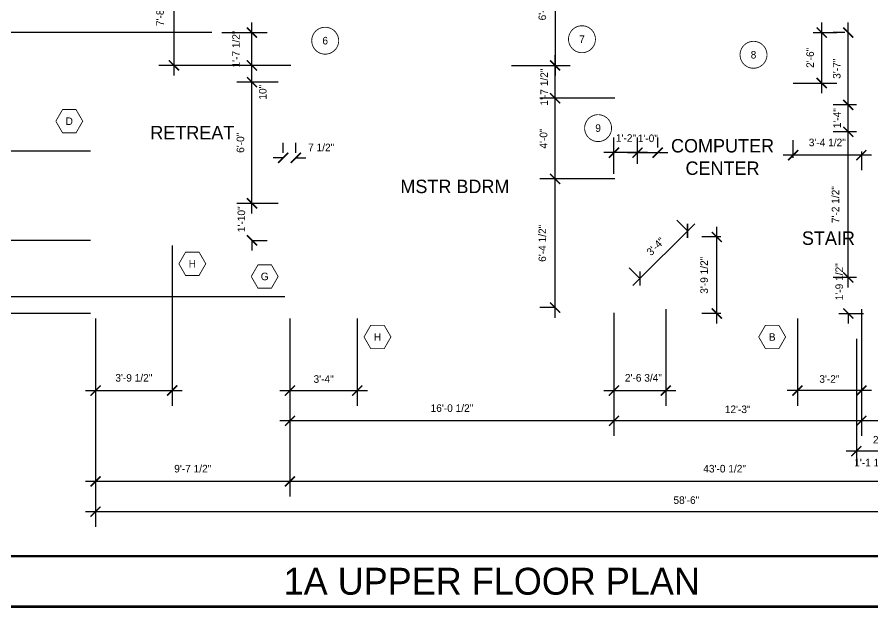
# Model space of a CAD drawing. Extents: x -2276 to 0, y -2295 to 725.
# Drawn here: x -1490 to -982, y -577 to -226 of the extents above; entities that cross this region are included whole.
import ezdxf

# ---------------------------------------------------------------- set-up
doc = ezdxf.new("R2010")
doc.units = 0
doc.header["$LTSCALE"] = 48
doc.header["$MEASUREMENT"] = 0
doc.header["$PDMODE"] = 3
doc.header["$PDSIZE"] = -2
doc.layers.get('0').update_dxf_attribs({"linetype": 'CONTINUOUS'})
doc.layers.get('DEFPOINTS').update_dxf_attribs({"linetype": 'CONTINUOUS'})
doc.layers.add('24X36TB', color=7, linetype='CONTINUOUS', lineweight=30)
for name, color, linetype in [('A-DIMS', 3, 'CONTINUOUS'), ('A-SYM', 2, 'CONTINUOUS'), ('A-SYM TEXT', 3, 'CONTINUOUS'), ('A-TEXT', 3, 'CONTINUOUS')]:
    doc.layers.add(name, color=color, linetype=linetype)
doc.styles.get("Standard").update_dxf_attribs({"font": 'ERASMD.TTF', "height": 4.5})
doc.dimstyles.new('ARCHITECTURE', dxfattribs={"dimscale": 48, "dimtxt": 0.18, "dimasz": 0.125, "dimexe": 0.1875, "dimexo": 0.0625, "dimgap": 0.09375, "dimtad": 1, "dimdec": 4, "dimzin": 3, "dimdsep": 46, "dimlunit": 4, "dimtxsty": 'Standard', "dimblk1": 'ARCHTICK', "dimblk2": 'ARCHTICK', "dimsah": 1, "dimcen": 0.09375, "dimdle": 0.125, "dimclrd": 1, "dimclre": 1, "dimclrt": 3, "dimadec": 0, "dimazin": 0, "dimtfac": 1, "dimtdec": 4, "dimtofl": 0, "dimtmove": 2, "dimatfit": 3, "dimldrblk": 'ARCHTICK', "dimfxl": 1, "dimfrac": 2, "dimtolj": 1, "dimtzin": 0, "dimarcsym": 0})

# ---------------------------------------------------------------- blocks, each defined once
blk = doc.blocks.new('_ARCHTICK')
at = {"color": 0, "linetype": 'ByBlock', "const_width": 0.15}
blk.add_lwpolyline([(-0.5, -0.5), (0.5, 0.5)], dxfattribs=at)
blk = doc.blocks.new('*D36')
at = {"layer": 'A-DIMS', "color": 1, "lineweight": -2}
for p, q in [((-1443.54, -404.75), (-1443.54, -528.54)), ((-741.54, -404.75), (-741.54, -528.54)), ((-735.54, -519.54), (-1449.54, -519.54))]:
    blk.add_line(p, q, dxfattribs=at)
at = {"layer": 'DEFPOINTS', "color": 0}
for p in [(-1443.54, -401.75), (-741.54, -401.75), (-1443.54, -519.54)]:
    blk.add_point(p, dxfattribs=at)
at = {"layer": 'A-DIMS', "color": 1, "lineweight": -2, "xscale": 6, "yscale": 6, "zscale": 6, "rotation": 180}
blk.add_blockref('_ARCHTICK', (-1443.54, -519.54), dxfattribs=at)
at = {"layer": 'A-DIMS', "color": 1, "lineweight": -2, "xscale": 6, "yscale": 6, "zscale": 6}
blk.add_blockref('_ARCHTICK', (-741.54, -519.54), dxfattribs=at)
at = {"layer": 'A-DIMS', "color": 3, "insert": (-1092.54, -512.72), "char_height": 4.5, "attachment_point": 5}
blk.add_mtext('\\A1;58\'-6"', dxfattribs=at)
blk = doc.blocks.new('*D38')
at = {"layer": 'A-DIMS', "color": 1, "lineweight": -2}
for p, q in [((-1328.04, -404.75), (-1328.04, -510.54)), ((-811.54, -416.75), (-811.54, -510.54)), ((-805.54, -501.54), (-1334.04, -501.54))]:
    blk.add_line(p, q, dxfattribs=at)
at = {"layer": 'DEFPOINTS', "color": 0}
for p in [(-1328.04, -401.75), (-811.54, -413.75), (-1328.04, -501.54)]:
    blk.add_point(p, dxfattribs=at)
at = {"layer": 'A-DIMS', "color": 1, "lineweight": -2, "xscale": 6, "yscale": 6, "zscale": 6, "rotation": 180}
blk.add_blockref('_ARCHTICK', (-1328.04, -501.54), dxfattribs=at)
at = {"layer": 'A-DIMS', "color": 1, "lineweight": -2, "xscale": 6, "yscale": 6, "zscale": 6}
blk.add_blockref('_ARCHTICK', (-811.54, -501.54), dxfattribs=at)
at = {"layer": 'A-DIMS', "color": 3, "insert": (-1069.79, -494.01), "char_height": 4.5, "attachment_point": 5}
blk.add_mtext('\\A1;43\'-0 1/2"', dxfattribs=at)
blk = doc.blocks.new('*D39')
at = {"layer": 'A-DIMS', "color": 1, "lineweight": -2}
for p, q in [((-1443.54, -404.75), (-1443.54, -510.54)), ((-1328.04, -404.75), (-1328.04, -510.54)), ((-1322.04, -501.54), (-1449.54, -501.54))]:
    blk.add_line(p, q, dxfattribs=at)
at = {"layer": 'DEFPOINTS', "color": 0}
for p in [(-1443.54, -401.75), (-1328.04, -401.75), (-1443.54, -501.54)]:
    blk.add_point(p, dxfattribs=at)
at = {"layer": 'A-DIMS', "color": 1, "lineweight": -2, "xscale": 6, "yscale": 6, "zscale": 6, "rotation": 180}
blk.add_blockref('_ARCHTICK', (-1443.54, -501.54), dxfattribs=at)
at = {"layer": 'A-DIMS', "color": 1, "lineweight": -2, "xscale": 6, "yscale": 6, "zscale": 6}
blk.add_blockref('_ARCHTICK', (-1328.04, -501.54), dxfattribs=at)
at = {"layer": 'A-DIMS', "color": 3, "insert": (-1385.79, -494.01), "char_height": 4.5, "attachment_point": 5}
blk.add_mtext('\\A1;9\'-7 1/2"', dxfattribs=at)
blk = doc.blocks.new('*D44')
at = {"layer": 'A-DIMS', "color": 1, "lineweight": -2}
for p, q in [((-991.54, -416.75), (-991.54, -492.54)), ((-956.54, -416.75), (-956.54, -492.54)), ((-950.54, -483.54), (-997.54, -483.54))]:
    blk.add_line(p, q, dxfattribs=at)
at = {"layer": 'DEFPOINTS', "color": 0}
for p in [(-991.54, -413.75), (-956.54, -413.75), (-991.54, -483.54)]:
    blk.add_point(p, dxfattribs=at)
at = {"layer": 'A-DIMS', "color": 1, "lineweight": -2, "xscale": 6, "yscale": 6, "zscale": 6, "rotation": 180}
blk.add_blockref('_ARCHTICK', (-991.54, -483.54), dxfattribs=at)
at = {"layer": 'A-DIMS', "color": 1, "lineweight": -2, "xscale": 6, "yscale": 6, "zscale": 6}
blk.add_blockref('_ARCHTICK', (-956.54, -483.54), dxfattribs=at)
at = {"layer": 'A-DIMS', "color": 3, "insert": (-974.04, -476.76), "char_height": 4.5, "attachment_point": 5}
blk.add_mtext('\\A1;2\'-11"', dxfattribs=at)
blk = doc.blocks.new('*D47')
at = {"layer": 'A-DIMS', "color": 1, "lineweight": -2}
for p, q in [((-988.54, -399.25), (-988.54, -474.54)), ((-975.04, -401.25), (-975.04, -474.54)), ((-969.04, -465.54), (-994.54, -465.54))]:
    blk.add_line(p, q, dxfattribs=at)
at = {"layer": 'DEFPOINTS', "color": 0}
for p in [(-988.54, -396.25), (-975.04, -398.25), (-988.54, -465.54)]:
    blk.add_point(p, dxfattribs=at)
at = {"layer": 'A-DIMS', "color": 1, "lineweight": -2, "xscale": 6, "yscale": 6, "zscale": 6, "rotation": 180}
blk.add_blockref('_ARCHTICK', (-988.54, -465.54), dxfattribs=at)
at = {"layer": 'A-DIMS', "color": 1, "lineweight": -2, "xscale": 6, "yscale": 6, "zscale": 6}
blk.add_blockref('_ARCHTICK', (-975.04, -465.54), dxfattribs=at)
at = {"layer": 'A-DIMS', "color": 3, "insert": (-981.79, -490.39), "char_height": 4.5, "attachment_point": 5}
blk.add_mtext('\\A1;1\'-1 1/2"', dxfattribs=at)
blk = doc.blocks.new('*D48')
at = {"layer": 'A-DIMS', "color": 1, "lineweight": -2}
for p, q in [((-988.54, -399.25), (-988.54, -474.54)), ((-1135.54, -401.25), (-1135.54, -474.54)), ((-982.54, -465.54), (-1141.54, -465.54))]:
    blk.add_line(p, q, dxfattribs=at)
at = {"layer": 'DEFPOINTS', "color": 0}
for p in [(-1135.54, -398.25), (-988.54, -396.25), (-1135.54, -465.54)]:
    blk.add_point(p, dxfattribs=at)
at = {"layer": 'A-DIMS', "color": 1, "lineweight": -2, "xscale": 6, "yscale": 6, "zscale": 6, "rotation": 180}
blk.add_blockref('_ARCHTICK', (-1135.54, -465.54), dxfattribs=at)
at = {"layer": 'A-DIMS', "color": 1, "lineweight": -2, "xscale": 6, "yscale": 6, "zscale": 6}
blk.add_blockref('_ARCHTICK', (-988.54, -465.54), dxfattribs=at)
at = {"layer": 'A-DIMS', "color": 3, "insert": (-1062.04, -458.72), "char_height": 4.5, "attachment_point": 5}
blk.add_mtext('\\A1;12\'-3"', dxfattribs=at)
blk = doc.blocks.new('*D49')
at = {"layer": 'A-DIMS', "color": 1, "lineweight": -2}
for p, q in [((-1328.04, -404.75), (-1328.04, -474.54)), ((-1135.54, -401.25), (-1135.54, -474.54)), ((-1129.54, -465.54), (-1334.04, -465.54))]:
    blk.add_line(p, q, dxfattribs=at)
at = {"layer": 'DEFPOINTS', "color": 0}
for p in [(-1135.54, -398.25), (-1328.04, -401.75), (-1328.04, -465.54)]:
    blk.add_point(p, dxfattribs=at)
at = {"layer": 'A-DIMS', "color": 1, "lineweight": -2, "xscale": 6, "yscale": 6, "zscale": 6, "rotation": 180}
blk.add_blockref('_ARCHTICK', (-1328.04, -465.54), dxfattribs=at)
at = {"layer": 'A-DIMS', "color": 1, "lineweight": -2, "xscale": 6, "yscale": 6, "zscale": 6}
blk.add_blockref('_ARCHTICK', (-1135.54, -465.54), dxfattribs=at)
at = {"layer": 'A-DIMS', "color": 3, "insert": (-1231.79, -458.01), "char_height": 4.5, "attachment_point": 5}
blk.add_mtext('\\A1;16\'-0 1/2"', dxfattribs=at)
blk = doc.blocks.new('*D50')
at = {"layer": 'A-DIMS', "color": 1, "lineweight": -2}
for p, q in [((-1398.04, -361.25), (-1398.04, -456.54)), ((-1443.54, -404.75), (-1443.54, -456.54)), ((-1449.54, -447.54), (-1392.04, -447.54))]:
    blk.add_line(p, q, dxfattribs=at)
at = {"layer": 'DEFPOINTS', "color": 0}
for p in [(-1398.04, -358.25), (-1443.54, -401.75), (-1398.04, -447.54)]:
    blk.add_point(p, dxfattribs=at)
at = {"layer": 'A-DIMS', "color": 1, "lineweight": -2, "xscale": 6, "yscale": 6, "zscale": 6, "rotation": 180}
blk.add_blockref('_ARCHTICK', (-1443.54, -447.54), dxfattribs=at)
at = {"layer": 'A-DIMS', "color": 1, "lineweight": -2, "xscale": 6, "yscale": 6, "zscale": 6}
blk.add_blockref('_ARCHTICK', (-1398.04, -447.54), dxfattribs=at)
at = {"layer": 'A-DIMS', "color": 3, "insert": (-1420.79, -440.01), "char_height": 4.5, "attachment_point": 5}
blk.add_mtext('\\A1;3\'-9 1/2"', dxfattribs=at)
blk = doc.blocks.new('*D51')
at = {"layer": 'A-DIMS', "color": 1, "lineweight": -2}
for p, q in [((-1328.04, -404.75), (-1328.04, -456.54)), ((-1288.04, -404.75), (-1288.04, -456.54)), ((-1334.04, -447.54), (-1282.04, -447.54))]:
    blk.add_line(p, q, dxfattribs=at)
at = {"layer": 'DEFPOINTS', "color": 0}
for p in [(-1328.04, -401.75), (-1288.04, -401.75), (-1288.04, -447.54)]:
    blk.add_point(p, dxfattribs=at)
at = {"layer": 'A-DIMS', "color": 1, "lineweight": -2, "xscale": 6, "yscale": 6, "zscale": 6, "rotation": 180}
blk.add_blockref('_ARCHTICK', (-1328.04, -447.54), dxfattribs=at)
at = {"layer": 'A-DIMS', "color": 1, "lineweight": -2, "xscale": 6, "yscale": 6, "zscale": 6}
blk.add_blockref('_ARCHTICK', (-1288.04, -447.54), dxfattribs=at)
at = {"layer": 'A-DIMS', "color": 3, "insert": (-1308.04, -440.72), "char_height": 4.5, "attachment_point": 5}
blk.add_mtext('\\A1;3\'-4"', dxfattribs=at)
blk = doc.blocks.new('*D52')
at = {"layer": 'A-DIMS', "color": 1, "lineweight": -2}
for p, q in [((-1104.76, -399.25), (-1104.76, -456.54)), ((-1135.54, -401.25), (-1135.54, -456.54)), ((-1141.54, -447.54), (-1098.76, -447.54))]:
    blk.add_line(p, q, dxfattribs=at)
at = {"layer": 'DEFPOINTS', "color": 0}
for p in [(-1135.54, -398.25), (-1104.76, -396.25), (-1104.76, -447.54)]:
    blk.add_point(p, dxfattribs=at)
at = {"layer": 'A-DIMS', "color": 1, "lineweight": -2, "xscale": 6, "yscale": 6, "zscale": 6, "rotation": 180}
blk.add_blockref('_ARCHTICK', (-1135.54, -447.54), dxfattribs=at)
at = {"layer": 'A-DIMS', "color": 1, "lineweight": -2, "xscale": 6, "yscale": 6, "zscale": 6}
blk.add_blockref('_ARCHTICK', (-1104.76, -447.54), dxfattribs=at)
at = {"layer": 'A-DIMS', "color": 3, "insert": (-1118.04, -440), "char_height": 4.5, "attachment_point": 5}
blk.add_mtext('\\A1;2\'-6 3/4"', dxfattribs=at)
blk = doc.blocks.new('*D53')
at = {"layer": 'A-DIMS', "color": 1, "lineweight": -2}
for p, q in [((-988.54, -399.25), (-988.54, -456.54)), ((-1026.55, -404.75), (-1026.55, -456.54)), ((-982.54, -447.54), (-1032.55, -447.54))]:
    blk.add_line(p, q, dxfattribs=at)
at = {"layer": 'DEFPOINTS', "color": 0}
for p in [(-988.54, -396.25), (-1026.55, -401.75), (-1026.55, -447.54)]:
    blk.add_point(p, dxfattribs=at)
at = {"layer": 'A-DIMS', "color": 1, "lineweight": -2, "xscale": 6, "yscale": 6, "zscale": 6, "rotation": 180}
blk.add_blockref('_ARCHTICK', (-1026.55, -447.54), dxfattribs=at)
at = {"layer": 'A-DIMS', "color": 1, "lineweight": -2, "xscale": 6, "yscale": 6, "zscale": 6}
blk.add_blockref('_ARCHTICK', (-988.54, -447.54), dxfattribs=at)
at = {"layer": 'A-DIMS', "color": 3, "insert": (-1007.55, -440.72), "char_height": 4.5, "attachment_point": 5}
blk.add_mtext('\\A1;3\'-2"', dxfattribs=at)
blk = doc.blocks.new('*D102')
at = {"layer": 'A-DIMS', "color": 1, "lineweight": -2}
for p, q in [((-996.33, -380.25), (-996.33, -374.25)), ((-991.54, -380.25), (-1005.33, -380.25)), ((-1002.03, -401.75), (-987.33, -401.75)), ((-996.33, -401.75), (-996.33, -407.75))]:
    blk.add_line(p, q, dxfattribs=at)
at = {"layer": 'DEFPOINTS', "color": 0}
for p in [(-996.33, -380.25), (-988.54, -380.25), (-1005.03, -401.75)]:
    blk.add_point(p, dxfattribs=at)
at = {"layer": 'A-DIMS', "color": 1, "lineweight": -2, "xscale": 6, "yscale": 6, "zscale": 6}
for p, rotation in [((-996.33, -380.25), 270), ((-996.33, -401.75), 90)]:
    blk.add_blockref('_ARCHTICK', p, dxfattribs=dict(at, rotation=rotation))
at = {"layer": 'A-DIMS', "color": 3, "insert": (-1001.68, -382.87), "char_height": 4.5, "attachment_point": 5, "rotation": 90}
blk.add_mtext('\\A1;1\'-9 1/2"', dxfattribs=at)
blk = doc.blocks.new('*D103')
at = {"layer": 'A-DIMS', "color": 1, "lineweight": -2}
for p, q in [((-996.33, -386.25), (-996.33, -287.75)), ((-991.54, -293.75), (-1005.33, -293.75)), ((-991.54, -380.25), (-1005.33, -380.25))]:
    blk.add_line(p, q, dxfattribs=at)
at = {"layer": 'DEFPOINTS', "color": 0}
for p in [(-996.33, -293.75), (-988.54, -293.75), (-988.54, -380.25)]:
    blk.add_point(p, dxfattribs=at)
at = {"layer": 'A-DIMS', "color": 1, "lineweight": -2, "xscale": 6, "yscale": 6, "zscale": 6}
for p, rotation in [((-996.33, -293.75), 90), ((-996.33, -380.25), 270)]:
    blk.add_blockref('_ARCHTICK', p, dxfattribs=dict(at, rotation=rotation))
at = {"layer": 'A-DIMS', "color": 3, "insert": (-1003.87, -337), "char_height": 4.5, "attachment_point": 5, "rotation": 90}
blk.add_mtext('\\A1;7\'-2 1/2"', dxfattribs=at)
blk = doc.blocks.new('*D104')
at = {"layer": 'A-DIMS', "color": 1, "lineweight": -2}
for p, q in [((-996.33, -299.75), (-996.33, -271.75)), ((-991.54, -277.75), (-1005.33, -277.75)), ((-991.54, -293.75), (-1005.33, -293.75))]:
    blk.add_line(p, q, dxfattribs=at)
at = {"layer": 'DEFPOINTS', "color": 0}
for p in [(-996.33, -277.75), (-988.54, -277.75), (-988.54, -293.75)]:
    blk.add_point(p, dxfattribs=at)
at = {"layer": 'A-DIMS', "color": 1, "lineweight": -2, "xscale": 6, "yscale": 6, "zscale": 6}
for p, rotation in [((-996.33, -277.75), 90), ((-996.33, -293.75), 270)]:
    blk.add_blockref('_ARCHTICK', p, dxfattribs=dict(at, rotation=rotation))
at = {"layer": 'A-DIMS', "color": 3, "insert": (-1003, -285.63), "char_height": 4.5, "attachment_point": 5, "rotation": 90}
blk.add_mtext('\\A1;1\'-4"', dxfattribs=at)
blk = doc.blocks.new('*D105')
at = {"layer": 'A-DIMS', "color": 1, "lineweight": -2}
for p, q in [((-996.33, -283.75), (-996.33, -228.75)), ((-998.42, -234.75), (-1005.33, -234.75)), ((-991.54, -277.75), (-1005.33, -277.75))]:
    blk.add_line(p, q, dxfattribs=at)
at = {"layer": 'DEFPOINTS', "color": 0}
for p in [(-996.33, -234.75), (-995.42, -234.75), (-988.54, -277.75)]:
    blk.add_point(p, dxfattribs=at)
at = {"layer": 'A-DIMS', "color": 1, "lineweight": -2, "xscale": 6, "yscale": 6, "zscale": 6}
for p, rotation in [((-996.33, -234.75), 90), ((-996.33, -277.75), 270)]:
    blk.add_blockref('_ARCHTICK', p, dxfattribs=dict(at, rotation=rotation))
at = {"layer": 'A-DIMS', "color": 3, "insert": (-1003.16, -256.25), "char_height": 4.5, "attachment_point": 5, "rotation": 90}
blk.add_mtext('\\A1;3\'-7"', dxfattribs=at)
blk = doc.blocks.new('*D106')
at = {"layer": 'A-DIMS', "color": 1, "lineweight": -2}
for p, q in [((-1568.74, -155.75), (-1568.74, -407.75)), ((-1374.54, -161.75), (-1577.74, -161.75)), ((-1446.54, -401.75), (-1577.74, -401.75))]:
    blk.add_line(p, q, dxfattribs=at)
at = {"layer": 'DEFPOINTS', "color": 0}
for p in [(-1371.54, -161.75), (-1568.74, -401.75), (-1443.54, -401.75)]:
    blk.add_point(p, dxfattribs=at)
at = {"layer": 'A-DIMS', "color": 1, "lineweight": -2, "xscale": 6, "yscale": 6, "zscale": 6}
for p, rotation in [((-1568.74, -161.75), 90), ((-1568.74, -401.75), 270)]:
    blk.add_blockref('_ARCHTICK', p, dxfattribs=dict(at, rotation=rotation))
at = {"layer": 'A-DIMS', "color": 3, "insert": (-1575.56, -281.75), "char_height": 4.5, "attachment_point": 5, "rotation": 90}
blk.add_mtext('\\A1;20\'-0"', dxfattribs=at)
blk = doc.blocks.new('*D108')
at = {"layer": 'A-DIMS', "color": 1, "lineweight": -2}
for p, q in [((-1550.74, -197.75), (-1550.74, -364.25)), ((-1446.54, -203.75), (-1559.74, -203.75)), ((-1446.54, -358.25), (-1559.74, -358.25))]:
    blk.add_line(p, q, dxfattribs=at)
at = {"layer": 'DEFPOINTS', "color": 0}
for p in [(-1443.54, -203.75), (-1550.74, -358.25), (-1443.54, -358.25)]:
    blk.add_point(p, dxfattribs=at)
at = {"layer": 'A-DIMS', "color": 1, "lineweight": -2, "xscale": 6, "yscale": 6, "zscale": 6}
for p, rotation in [((-1550.74, -203.75), 90), ((-1550.74, -358.25), 270)]:
    blk.add_blockref('_ARCHTICK', p, dxfattribs=dict(at, rotation=rotation))
at = {"layer": 'A-DIMS', "color": 3, "insert": (-1558.27, -281), "char_height": 4.5, "attachment_point": 5, "rotation": 90}
blk.add_mtext('\\A1;12\'-10 1/2"', dxfattribs=at)
blk = doc.blocks.new('*D109')
at = {"layer": 'A-DIMS', "color": 1, "lineweight": -2}
for p, q in [((-1550.74, -352.25), (-1550.74, -407.75)), ((-1446.54, -358.25), (-1559.74, -358.25)), ((-1446.54, -401.75), (-1559.74, -401.75))]:
    blk.add_line(p, q, dxfattribs=at)
at = {"layer": 'DEFPOINTS', "color": 0}
for p in [(-1443.54, -358.25), (-1550.74, -401.75), (-1443.54, -401.75)]:
    blk.add_point(p, dxfattribs=at)
at = {"layer": 'A-DIMS', "color": 1, "lineweight": -2, "xscale": 6, "yscale": 6, "zscale": 6}
for p, rotation in [((-1550.74, -358.25), 90), ((-1550.74, -401.75), 270)]:
    blk.add_blockref('_ARCHTICK', p, dxfattribs=dict(at, rotation=rotation))
at = {"layer": 'A-DIMS', "color": 3, "insert": (-1558.27, -380), "char_height": 4.5, "attachment_point": 5, "rotation": 90}
blk.add_mtext('\\A1;3\'-7 1/2"', dxfattribs=at)
blk = doc.blocks.new('*D111')
at = {"layer": 'A-DIMS', "color": 1, "lineweight": -2}
for p, q in [((-1532.74, -197.75), (-1532.74, -240.75)), ((-1446.54, -203.75), (-1541.74, -203.75)), ((-1374.54, -234.75), (-1541.74, -234.75))]:
    blk.add_line(p, q, dxfattribs=at)
at = {"layer": 'DEFPOINTS', "color": 0}
for p in [(-1443.54, -203.75), (-1532.74, -234.75), (-1371.54, -234.75)]:
    blk.add_point(p, dxfattribs=at)
at = {"layer": 'A-DIMS', "color": 1, "lineweight": -2, "xscale": 6, "yscale": 6, "zscale": 6}
for p, rotation in [((-1532.74, -203.75), 90), ((-1532.74, -234.75), 270)]:
    blk.add_blockref('_ARCHTICK', p, dxfattribs=dict(at, rotation=rotation))
at = {"layer": 'A-DIMS', "color": 3, "insert": (-1539.52, -219.25), "char_height": 4.5, "attachment_point": 5, "rotation": 90}
blk.add_mtext('\\A1;2\'-7"', dxfattribs=at)
blk = doc.blocks.new('*D112')
at = {"layer": 'A-DIMS', "color": 1, "lineweight": -2}
for p, q in [((-1514.74, -407.75), (-1514.74, -385.75)), ((-1331.04, -391.75), (-1523.74, -391.75)), ((-1446.54, -401.75), (-1523.74, -401.75))]:
    blk.add_line(p, q, dxfattribs=at)
at = {"layer": 'DEFPOINTS', "color": 0}
for p in [(-1514.74, -391.75), (-1328.04, -391.75), (-1443.54, -401.75)]:
    blk.add_point(p, dxfattribs=at)
at = {"layer": 'A-DIMS', "color": 1, "lineweight": -2, "xscale": 6, "yscale": 6, "zscale": 6}
for p, rotation in [((-1514.74, -391.75), 90), ((-1514.74, -401.75), 270)]:
    blk.add_blockref('_ARCHTICK', p, dxfattribs=dict(at, rotation=rotation))
at = {"layer": 'A-DIMS', "color": 3, "insert": (-1532.81, -396.75), "char_height": 4.5, "attachment_point": 5, "rotation": 90}
blk.add_mtext('\\A1;10"', dxfattribs=at)
blk = doc.blocks.new('*D113')
at = {"layer": 'A-DIMS', "color": 1, "lineweight": -2}
for p, q in [((-1514.74, -364.25), (-1514.74, -299.25)), ((-1446.54, -305.25), (-1523.74, -305.25)), ((-1446.54, -358.25), (-1523.74, -358.25))]:
    blk.add_line(p, q, dxfattribs=at)
at = {"layer": 'DEFPOINTS', "color": 0}
for p in [(-1514.74, -305.25), (-1443.54, -305.25), (-1443.54, -358.25)]:
    blk.add_point(p, dxfattribs=at)
at = {"layer": 'A-DIMS', "color": 1, "lineweight": -2, "xscale": 6, "yscale": 6, "zscale": 6}
for p, rotation in [((-1514.74, -305.25), 90), ((-1514.74, -358.25), 270)]:
    blk.add_blockref('_ARCHTICK', p, dxfattribs=dict(at, rotation=rotation))
at = {"layer": 'A-DIMS', "color": 3, "insert": (-1521.52, -331.75), "char_height": 4.5, "attachment_point": 5, "rotation": 90}
blk.add_mtext('\\A1;4\'-5"', dxfattribs=at)
blk = doc.blocks.new('*D114')
at = {"layer": 'A-DIMS', "color": 1, "lineweight": -2}
for p, q in [((-1350.61, -336.25), (-1350.61, -330.25)), ((-1335.04, -336.25), (-1359.61, -336.25)), ((-1350.61, -358.25), (-1350.61, -364.25)), ((-1350.04, -358.25), (-1341.61, -358.25))]:
    blk.add_line(p, q, dxfattribs=at)
at = {"layer": 'DEFPOINTS', "color": 0}
for p in [(-1350.61, -336.25), (-1332.04, -336.25), (-1353.04, -358.25)]:
    blk.add_point(p, dxfattribs=at)
at = {"layer": 'A-DIMS', "color": 1, "lineweight": -2, "xscale": 6, "yscale": 6, "zscale": 6}
for p, rotation in [((-1350.61, -336.25), 270), ((-1350.61, -358.25), 90)]:
    blk.add_blockref('_ARCHTICK', p, dxfattribs=dict(at, rotation=rotation))
at = {"layer": 'A-DIMS', "color": 3, "insert": (-1356.89, -345.71), "char_height": 4.5, "attachment_point": 5, "rotation": 90}
blk.add_mtext('\\A1;1\'-10"', dxfattribs=at)
blk = doc.blocks.new('*D115')
at = {"layer": 'A-DIMS', "color": 1, "lineweight": -2}
for p, q in [((-1350.61, -342.25), (-1350.61, -258.25)), ((-1335.04, -264.25), (-1359.61, -264.25)), ((-1335.04, -336.25), (-1359.61, -336.25))]:
    blk.add_line(p, q, dxfattribs=at)
at = {"layer": 'DEFPOINTS', "color": 0}
for p in [(-1350.61, -264.25), (-1332.04, -264.25), (-1332.04, -336.25)]:
    blk.add_point(p, dxfattribs=at)
at = {"layer": 'A-DIMS', "color": 1, "lineweight": -2, "xscale": 6, "yscale": 6, "zscale": 6}
for p, rotation in [((-1350.61, -264.25), 90), ((-1350.61, -336.25), 270)]:
    blk.add_blockref('_ARCHTICK', p, dxfattribs=dict(at, rotation=rotation))
at = {"layer": 'A-DIMS', "color": 3, "insert": (-1357.43, -300.25), "char_height": 4.5, "attachment_point": 5, "rotation": 90}
blk.add_mtext('\\A1;6\'-0"', dxfattribs=at)
blk = doc.blocks.new('*D116')
at = {"layer": 'A-DIMS', "color": 1, "lineweight": -2}
for p, q in [((-1350.61, -270.25), (-1350.61, -248.25)), ((-1327.54, -254.25), (-1359.61, -254.25)), ((-1335.04, -264.25), (-1359.61, -264.25))]:
    blk.add_line(p, q, dxfattribs=at)
at = {"layer": 'DEFPOINTS', "color": 0}
for p in [(-1350.61, -254.25), (-1324.54, -254.25), (-1332.04, -264.25)]:
    blk.add_point(p, dxfattribs=at)
at = {"layer": 'A-DIMS', "color": 1, "lineweight": -2, "xscale": 6, "yscale": 6, "zscale": 6}
for p, rotation in [((-1350.61, -254.25), 90), ((-1350.61, -264.25), 270)]:
    blk.add_blockref('_ARCHTICK', p, dxfattribs=dict(at, rotation=rotation))
at = {"layer": 'A-DIMS', "color": 3, "insert": (-1344.18, -270.18), "char_height": 4.5, "attachment_point": 5, "rotation": 90}
blk.add_mtext('\\A1;10"', dxfattribs=at)
blk = doc.blocks.new('*D117')
at = {"layer": 'A-DIMS', "color": 1, "lineweight": -2}
for p, q in [((-1350.61, -260.25), (-1350.61, -228.75)), ((-1368.54, -234.75), (-1341.61, -234.75)), ((-1327.54, -254.25), (-1359.61, -254.25))]:
    blk.add_line(p, q, dxfattribs=at)
at = {"layer": 'DEFPOINTS', "color": 0}
for p in [(-1371.54, -234.75), (-1350.61, -234.75), (-1324.54, -254.25)]:
    blk.add_point(p, dxfattribs=at)
at = {"layer": 'A-DIMS', "color": 1, "lineweight": -2, "xscale": 6, "yscale": 6, "zscale": 6}
for p, rotation in [((-1350.61, -234.75), 90), ((-1350.61, -254.25), 270)]:
    blk.add_blockref('_ARCHTICK', p, dxfattribs=dict(at, rotation=rotation))
at = {"layer": 'A-DIMS', "color": 3, "insert": (-1360.05, -244.5), "char_height": 4.5, "attachment_point": 5, "rotation": 90}
blk.add_mtext('\\A1;1\'-7 1/2"', dxfattribs=at)
blk = doc.blocks.new('*D118')
at = {"layer": 'A-DIMS', "color": 1, "lineweight": -2}
for p, q in [((-1396.94, -155.75), (-1396.94, -260.25)), ((-1374.54, -161.75), (-1405.94, -161.75)), ((-1335.04, -254.25), (-1405.94, -254.25))]:
    blk.add_line(p, q, dxfattribs=at)
at = {"layer": 'DEFPOINTS', "color": 0}
for p in [(-1371.54, -161.75), (-1396.94, -254.25), (-1332.04, -254.25)]:
    blk.add_point(p, dxfattribs=at)
at = {"layer": 'A-DIMS', "color": 1, "lineweight": -2, "xscale": 6, "yscale": 6, "zscale": 6}
for p, rotation in [((-1396.94, -161.75), 90), ((-1396.94, -254.25), 270)]:
    blk.add_blockref('_ARCHTICK', p, dxfattribs=dict(at, rotation=rotation))
at = {"layer": 'A-DIMS', "color": 3, "insert": (-1405.19, -219.86), "char_height": 4.5, "attachment_point": 5, "rotation": 90}
blk.add_mtext('\\A1;7\'-8 1/2"', dxfattribs=at)
blk = doc.blocks.new('*D119')
at = {"layer": 'A-DIMS', "color": 1, "lineweight": -2}
for p, q in [((-1170.54, -172.75), (-1170.54, -260.25)), ((-1200.04, -178.75), (-1161.54, -178.75)), ((-1196.5, -254.25), (-1161.54, -254.25))]:
    blk.add_line(p, q, dxfattribs=at)
at = {"layer": 'DEFPOINTS', "color": 0}
for p in [(-1203.04, -178.75), (-1199.5, -254.25), (-1170.54, -254.25)]:
    blk.add_point(p, dxfattribs=at)
at = {"layer": 'A-DIMS', "color": 1, "lineweight": -2, "xscale": 6, "yscale": 6, "zscale": 6}
for p, rotation in [((-1170.54, -178.75), 90), ((-1170.54, -254.25), 270)]:
    blk.add_blockref('_ARCHTICK', p, dxfattribs=dict(at, rotation=rotation))
at = {"layer": 'A-DIMS', "color": 3, "insert": (-1178.07, -216.5), "char_height": 4.5, "attachment_point": 5, "rotation": 90}
blk.add_mtext('\\A1;6\'-3 1/2"', dxfattribs=at)
blk = doc.blocks.new('*D121')
at = {"layer": 'A-DIMS', "color": 1, "lineweight": -2}
for p, q in [((-1170.54, -404.25), (-1170.54, -315.75)), ((-1135.04, -321.75), (-1179.54, -321.75)), ((-1170.74, -398.25), (-1179.54, -398.25))]:
    blk.add_line(p, q, dxfattribs=at)
at = {"layer": 'DEFPOINTS', "color": 0}
for p in [(-1170.54, -321.75), (-1132.04, -321.75), (-1167.74, -398.25)]:
    blk.add_point(p, dxfattribs=at)
at = {"layer": 'A-DIMS', "color": 1, "lineweight": -2, "xscale": 6, "yscale": 6, "zscale": 6}
for p, rotation in [((-1170.54, -321.75), 90), ((-1170.54, -398.25), 270)]:
    blk.add_blockref('_ARCHTICK', p, dxfattribs=dict(at, rotation=rotation))
at = {"layer": 'A-DIMS', "color": 3, "insert": (-1178.07, -360), "char_height": 4.5, "attachment_point": 5, "rotation": 90}
blk.add_mtext('\\A1;6\'-4 1/2"', dxfattribs=at)
blk = doc.blocks.new('*D122')
at = {"layer": 'A-DIMS', "color": 1, "lineweight": -2}
for p, q in [((-1170.54, -327.75), (-1170.54, -267.75)), ((-1135.04, -273.75), (-1179.54, -273.75)), ((-1135.04, -321.75), (-1179.54, -321.75))]:
    blk.add_line(p, q, dxfattribs=at)
at = {"layer": 'DEFPOINTS', "color": 0}
for p in [(-1170.54, -273.75), (-1132.04, -273.75), (-1132.04, -321.75)]:
    blk.add_point(p, dxfattribs=at)
at = {"layer": 'A-DIMS', "color": 1, "lineweight": -2, "xscale": 6, "yscale": 6, "zscale": 6}
for p, rotation in [((-1170.54, -273.75), 90), ((-1170.54, -321.75), 270)]:
    blk.add_blockref('_ARCHTICK', p, dxfattribs=dict(at, rotation=rotation))
at = {"layer": 'A-DIMS', "color": 3, "insert": (-1177.36, -297.75), "char_height": 4.5, "attachment_point": 5, "rotation": 90}
blk.add_mtext('\\A1;4\'-0"', dxfattribs=at)
blk = doc.blocks.new('*D123')
at = {"layer": 'A-DIMS', "color": 1, "lineweight": -2}
for p, q in [((-1170.54, -279.75), (-1170.54, -248.25)), ((-1176.02, -254.25), (-1161.54, -254.25)), ((-1135.04, -273.75), (-1179.54, -273.75))]:
    blk.add_line(p, q, dxfattribs=at)
at = {"layer": 'DEFPOINTS', "color": 0}
for p in [(-1179.02, -254.25), (-1170.54, -254.25), (-1132.04, -273.75)]:
    blk.add_point(p, dxfattribs=at)
at = {"layer": 'A-DIMS', "color": 1, "lineweight": -2, "xscale": 6, "yscale": 6, "zscale": 6}
for p, rotation in [((-1170.54, -254.25), 90), ((-1170.54, -273.75), 270)]:
    blk.add_blockref('_ARCHTICK', p, dxfattribs=dict(at, rotation=rotation))
at = {"layer": 'A-DIMS', "color": 3, "insert": (-1176.96, -267.17), "char_height": 4.5, "attachment_point": 5, "rotation": 90}
blk.add_mtext('\\A1;1\'-7 1/2"', dxfattribs=at)
blk = doc.blocks.new('*D124')
at = {"layer": 'A-DIMS', "color": 1, "lineweight": -2}
for p, q in [((-1332.04, -306.19), (-1332.04, -300.19)), ((-1324.54, -306.19), (-1324.54, -300.19)), ((-1332.04, -309.19), (-1338.04, -309.19)), ((-1324.54, -309.19), (-1318.54, -309.19))]:
    blk.add_line(p, q, dxfattribs=at)
at = {"layer": 'DEFPOINTS', "color": 0}
for p in [(-1332.04, -309.19), (-1332.04, -309.19), (-1324.54, -309.19)]:
    blk.add_point(p, dxfattribs=at)
at = {"layer": 'A-DIMS', "color": 1, "lineweight": -2, "xscale": 6, "yscale": 6, "zscale": 6}
blk.add_blockref('_ARCHTICK', (-1332.04, -309.19), dxfattribs=at)
at = {"layer": 'A-DIMS', "color": 1, "lineweight": -2, "xscale": 6, "yscale": 6, "zscale": 6, "rotation": 180}
blk.add_blockref('_ARCHTICK', (-1324.54, -309.19), dxfattribs=at)
at = {"layer": 'A-DIMS', "color": 3, "insert": (-1309.49, -303.06), "char_height": 4.5, "attachment_point": 5}
blk.add_mtext('\\A1;7 1/2"', dxfattribs=at)
blk = doc.blocks.new('*D125')
at = {"layer": 'A-DIMS', "color": 1, "lineweight": -2}
for p, q in [((-1029.04, -309.25), (-1029.04, -298.61)), ((-982.54, -307.61), (-1035.04, -307.61)), ((-988.54, -305.42), (-988.54, -316.61))]:
    blk.add_line(p, q, dxfattribs=at)
at = {"layer": 'DEFPOINTS', "color": 0}
for p in [(-988.54, -302.42), (-1029.04, -307.61), (-1029.04, -312.25)]:
    blk.add_point(p, dxfattribs=at)
at = {"layer": 'A-DIMS', "color": 1, "lineweight": -2, "xscale": 6, "yscale": 6, "zscale": 6, "rotation": 180}
blk.add_blockref('_ARCHTICK', (-1029.04, -307.61), dxfattribs=at)
at = {"layer": 'A-DIMS', "color": 1, "lineweight": -2, "xscale": 6, "yscale": 6, "zscale": 6}
blk.add_blockref('_ARCHTICK', (-988.54, -307.61), dxfattribs=at)
at = {"layer": 'A-DIMS', "color": 3, "insert": (-1008.79, -300.08), "char_height": 4.5, "attachment_point": 5}
blk.add_mtext('\\A1;3\'-4 1/2"', dxfattribs=at)
blk = doc.blocks.new('*D126')
at = {"layer": 'A-DIMS', "color": 1, "lineweight": -2}
for p, q in [((-1012.14, -228.75), (-1012.14, -270.75)), ((-1017.25, -234.75), (-1003.14, -234.75)), ((-1029.04, -264.75), (-1003.14, -264.75))]:
    blk.add_line(p, q, dxfattribs=at)
at = {"layer": 'DEFPOINTS', "color": 0}
for p in [(-1020.25, -234.75), (-1032.04, -264.75), (-1012.14, -264.75)]:
    blk.add_point(p, dxfattribs=at)
at = {"layer": 'A-DIMS', "color": 1, "lineweight": -2, "xscale": 6, "yscale": 6, "zscale": 6}
for p, rotation in [((-1012.14, -234.75), 90), ((-1012.14, -264.75), 270)]:
    blk.add_blockref('_ARCHTICK', p, dxfattribs=dict(at, rotation=rotation))
at = {"layer": 'A-DIMS', "color": 3, "insert": (-1018.96, -249.75), "char_height": 4.5, "attachment_point": 5, "rotation": 90}
blk.add_mtext('\\A1;2\'-6"', dxfattribs=at)
blk = doc.blocks.new('*D127')
at = {"layer": 'A-DIMS', "color": 1, "lineweight": -2}
for p, q in [((-1121.54, -312.75), (-1121.54, -297.13)), ((-1109.54, -303.13), (-1109.54, -297.13)), ((-1127.54, -306.13), (-1103.54, -306.13))]:
    blk.add_line(p, q, dxfattribs=at)
at = {"layer": 'DEFPOINTS', "color": 0}
for p in [(-1109.54, -306.13), (-1109.54, -306.13), (-1121.54, -315.75)]:
    blk.add_point(p, dxfattribs=at)
at = {"layer": 'A-DIMS', "color": 1, "lineweight": -2, "xscale": 6, "yscale": 6, "zscale": 6, "rotation": 180}
blk.add_blockref('_ARCHTICK', (-1121.54, -306.13), dxfattribs=at)
at = {"layer": 'A-DIMS', "color": 1, "lineweight": -2, "xscale": 6, "yscale": 6, "zscale": 6}
blk.add_blockref('_ARCHTICK', (-1109.54, -306.13), dxfattribs=at)
at = {"layer": 'A-DIMS', "color": 3, "insert": (-1115.41, -297.62), "char_height": 4.5, "attachment_point": 5}
blk.add_mtext('\\A1;1\'-0"', dxfattribs=at)
blk = doc.blocks.new('*D128')
at = {"layer": 'A-DIMS', "color": 1, "lineweight": -2}
for p, q in [((-1074.39, -407.75), (-1074.39, -350.25)), ((-1072.04, -356.25), (-1083.39, -356.25)), ((-1071.95, -401.75), (-1083.39, -401.75))]:
    blk.add_line(p, q, dxfattribs=at)
at = {"layer": 'DEFPOINTS', "color": 0}
for p in [(-1074.39, -356.25), (-1069.04, -356.25), (-1068.95, -401.75)]:
    blk.add_point(p, dxfattribs=at)
at = {"layer": 'A-DIMS', "color": 1, "lineweight": -2, "xscale": 6, "yscale": 6, "zscale": 6}
for p, rotation in [((-1074.39, -356.25), 90), ((-1074.39, -401.75), 270)]:
    blk.add_blockref('_ARCHTICK', p, dxfattribs=dict(at, rotation=rotation))
at = {"layer": 'A-DIMS', "color": 3, "insert": (-1081.92, -379), "char_height": 4.5, "attachment_point": 5, "rotation": 90}
blk.add_mtext('\\A1;3\'-9 1/2"', dxfattribs=at)
blk = doc.blocks.new('*D129')
at = {"layer": 'A-DIMS', "color": 1, "lineweight": -2}
for p, q in [((-1124.36, -385.14), (-1087.59, -348.37)), ((-1092.24, -352.21), (-1098.19, -346.25)), ((-1120.52, -380.49), (-1126.48, -374.54))]:
    blk.add_line(p, q, dxfattribs=at)
at = {"layer": 'DEFPOINTS', "color": 0}
for p in [(-1091.83, -352.62), (-1090.12, -354.33), (-1118.4, -382.61)]:
    blk.add_point(p, dxfattribs=at)
at = {"layer": 'A-DIMS', "color": 1, "lineweight": -2, "xscale": 6, "yscale": 6, "zscale": 6}
for p, rotation in [((-1091.83, -352.62), 45.00000000000138), ((-1120.11, -380.9), 225.0000000000013)]:
    blk.add_blockref('_ARCHTICK', p, dxfattribs=dict(at, rotation=rotation))
at = {"layer": 'A-DIMS', "color": 3, "insert": (-1110.8, -361.93), "char_height": 4.5, "attachment_point": 5, "rotation": 45}
blk.add_mtext('\\A1;3\'-4"', dxfattribs=at)
blk = doc.blocks.new('*D134')
at = {"layer": 'A-DIMS', "color": 1, "lineweight": -2}
for p, q in [((-1135.54, -318.75), (-1135.54, -297.13)), ((-1121.54, -312.75), (-1121.54, -297.13)), ((-1115.54, -306.13), (-1141.54, -306.13))]:
    blk.add_line(p, q, dxfattribs=at)
at = {"layer": 'DEFPOINTS', "color": 0}
for p in [(-1135.54, -306.13), (-1121.54, -315.75), (-1135.54, -321.75)]:
    blk.add_point(p, dxfattribs=at)
at = {"layer": 'A-DIMS', "color": 1, "lineweight": -2, "xscale": 6, "yscale": 6, "zscale": 6, "rotation": 180}
blk.add_blockref('_ARCHTICK', (-1135.54, -306.13), dxfattribs=at)
at = {"layer": 'A-DIMS', "color": 1, "lineweight": -2, "xscale": 6, "yscale": 6, "zscale": 6}
blk.add_blockref('_ARCHTICK', (-1121.54, -306.13), dxfattribs=at)
at = {"layer": 'A-DIMS', "color": 3, "insert": (-1128.39, -297.41), "char_height": 4.5, "attachment_point": 5}
blk.add_mtext('\\A1;1\'-2"', dxfattribs=at)

msp = doc.modelspace()

# ---------------------------------------------------------------- linework, layer by layer
at = {"layer": '24X36TB', "const_width": 1.5}
for points in [[(-1668, -546), (-1074, -546), (-551.5, -546)], [(-1668, -576), (-1074, -576), (-551.5, -576)]]:
    msp.add_lwpolyline(points, dxfattribs=at)
at = {"layer": 'A-SYM', "const_width": 0.5}
for points in [[(-1307.10523, -231.57285, 458.365508884), (-1307.03542, -231.57315, 458.365508884)], [(-1154.54145, -230.70136, 458.365508884), (-1154.47164, -230.70167, 458.365508884)], [(-1052.63161, -239.95468, 458.365508884), (-1052.5618, -239.95498, 458.365508884)], [(-1144.96085, -283.54561, 458.365508884), (-1144.89104, -283.54592, 458.365508884)]]:
    msp.add_lwpolyline(points, format="xyb", dxfattribs=at)
for points in [[(-1467.14604, -287.42877), (-1463.14729, -294.3548), (-1455.14729, -294.3548), (-1451.14729, -287.4266), (-1455.14729, -280.4984), (-1463.14729, -280.4984), (-1467.14623, -287.42477)], [(-1394.04031, -372.18037), (-1390.04156, -379.10641), (-1382.04156, -379.10641), (-1378.04156, -372.1782), (-1382.04156, -365.25), (-1390.04156, -365.25), (-1394.04051, -372.17637)], [(-1351.04031, -379.75217), (-1347.04156, -386.6782), (-1339.04156, -386.6782), (-1335.04156, -379.75), (-1339.04156, -372.8218), (-1347.04156, -372.8218), (-1351.04051, -379.74817)], [(-1284.04031, -415.68037), (-1280.04156, -422.60641), (-1272.04156, -422.60641), (-1268.04156, -415.6782), (-1272.04156, -408.75), (-1280.04156, -408.75), (-1284.04051, -415.67637)], [(-1049.54998, -415.68037), (-1045.55123, -422.60641), (-1037.55123, -422.60641), (-1033.55123, -415.6782), (-1037.55123, -408.75), (-1045.55123, -408.75), (-1049.55018, -415.67637)]]:
    msp.add_lwpolyline(points, dxfattribs=at)

# ---------------------------------------------------------------- texts
at = {"layer": 'A-DIMS', "insert": (-1208.12946, -561), "char_height": 16, "width": 1066.3242025, "attachment_point": 5}
msp.add_mtext('1A UPPER FLOOR PLAN', dxfattribs=at)
at = {"layer": 'A-SYM TEXT', "char_height": 4.5, "width": 16, "attachment_point": 5}
for s, insert in [('6', (-1307.10523, -239.57281)), ('7', (-1154.54145, -238.70133)), ('8', (-1052.63161, -247.95464)), ('D', (-1459.14667, -287.4266)), ('9', (-1144.96085, -291.54557)), ('H', (-1386.04094, -372.1782)), ('G', (-1343.04094, -379.75)), ('H', (-1276.04094, -415.6782)), ('B', (-1041.55061, -415.6782))]:
    msp.add_mtext(s, dxfattribs=dict(at, insert=insert))
at = {"layer": 'A-TEXT', "char_height": 8, "attachment_point": 5}
for s, insert, width in [('RETREAT', (-1386.04156, -294.23188), 54.2349746), ('COMPUTER\\PCENTER', (-1071.04156, -308.75), 77), ('MSTR BDRM', (-1230.04156, -326.25), 189), ('STAIR', (-1008.13966, -356.98391), 38.7975466)]:
    msp.add_mtext(s, dxfattribs=dict(at, insert=insert, width=width))

# ---------------------------------------------------------------- dimensions: what is measured, and where the dimension line sits
at = {"layer": 'A-DIMS'}
for base, p1, p2, picture, middle in [((-1568.73638, -401.75), (-1371.54156, -161.75), (-1443.54156, -401.75), '*D106', (-1575.5589, -281.75)), ((-1170.54156, -254.25), (-1203.04156, -178.75), (-1199.50083, -254.25), '*D119', (-1178.07288, -216.5)), ((-1550.73638, -358.25), (-1443.54156, -203.75), (-1443.54156, -358.25), '*D108', (-1558.2677, -281)), ((-1532.73638, -234.75), (-1443.54156, -203.75), (-1371.54156, -234.75), '*D111', (-1539.52264, -219.25)), ((-1012.13854, -264.75), (-1020.25422, -234.75), (-1032.04156, -264.75), '*D126', (-1018.96107, -249.75)), ((-996.3342, -234.75), (-988.54156, -277.75), (-995.41907, -234.75), '*D105', (-1003.15673, -256.25)), ((-1350.60926, -264.25), (-1332.04156, -336.25), (-1332.04156, -264.25), '*D115', (-1357.43179, -300.25)), ((-1170.54156, -273.75), (-1132.04156, -321.75), (-1132.04156, -273.75), '*D122', (-1177.36409, -297.75)), ((-996.3342, -293.75), (-988.54156, -380.25), (-988.54156, -293.75), '*D103', (-1003.86552, -337)), ((-1514.73638, -305.25), (-1443.54156, -358.25), (-1443.54156, -305.25), '*D113', (-1521.52264, -331.75)), ((-1170.54156, -321.75), (-1167.74247, -398.25), (-1132.04156, -321.75), '*D121', (-1178.07288, -360)), ((-1074.38947, -356.25), (-1068.94819, -401.75), (-1069.04156, -356.25), '*D128', (-1081.92079, -379)), ((-1550.73638, -401.75), (-1443.54156, -358.25), (-1443.54156, -401.75), '*D109', (-1558.2677, -380)), ((-1514.73638, -391.75), (-1443.54156, -401.75), (-1328.04156, -391.75), '*D112', (-1532.8089, -396.75))]:
    dim = msp.add_linear_dim(base=base, p1=p1, p2=p2, angle=90, dimstyle='ARCHITECTURE', dxfattribs=at)
    dim.commit()
    dim.dimension.update_dxf_attribs({"geometry": picture, "text_midpoint": middle})
for base, p1, p2, picture, middle in [((-1396.93711, -254.25), (-1371.54156, -161.75), (-1332.04156, -254.25), '*D118', (-1405.18621, -219.86249)), ((-1350.60926, -234.75), (-1324.54156, -254.25), (-1371.54156, -234.75), '*D117', (-1360.05267, -244.5)), ((-1350.60926, -254.25), (-1332.04156, -264.25), (-1324.54156, -254.25), '*D116', (-1344.17746, -270.18288)), ((-1170.54156, -254.25), (-1132.04156, -273.75), (-1179.0212, -254.25), '*D123', (-1176.95952, -267.16656)), ((-996.3342, -277.75), (-988.54156, -293.75), (-988.54156, -277.75), '*D104', (-1002.99512, -285.63401)), ((-1350.60926, -336.25), (-1353.04156, -358.25), (-1332.04156, -336.25), '*D114', (-1356.89047, -345.7132)), ((-996.3342, -380.25), (-1005.02806, -401.75), (-988.54156, -380.25), '*D102', (-1001.68118, -382.8662))]:
    dim = msp.add_linear_dim(base=base, p1=p1, p2=p2, angle=90, dimstyle='ARCHITECTURE', dxfattribs=at)
    dim.commit()
    dim.dimension.update_dxf_attribs({"geometry": picture, "text_midpoint": middle, "dimtype": 160})
for base, p1, p2, picture, middle in [((-1135.54156, -306.12651), (-1121.54156, -315.75), (-1135.54156, -321.75), '*D134', (-1128.38978, -297.41346)), ((-1332.04156, -309.18685), (-1324.54156, -309.18685), (-1332.04156, -309.18685), '*D124', (-1309.4928, -303.05957)), ((-1109.54156, -306.12651), (-1121.54156, -315.75), (-1109.54156, -306.12651), '*D127', (-1115.40955, -297.62499)), ((-1104.76339, -447.54475), (-1135.54156, -398.25), (-1104.76339, -396.25), '*D52', (-1118.04346, -439.99643))]:
    dim = msp.add_linear_dim(base=base, p1=p1, p2=p2, dimstyle='ARCHITECTURE', dxfattribs=at)
    dim.commit()
    dim.dimension.update_dxf_attribs({"geometry": picture, "text_midpoint": middle, "dimtype": 160})
for base, p1, p2, picture, middle in [((-1029.04156, -307.6068), (-988.54156, -302.41958), (-1029.04156, -312.25), '*D125', (-1008.79156, -300.07548)), ((-1398.04156, -447.54475), (-1443.54156, -401.75), (-1398.04156, -358.25), '*D50', (-1420.79156, -440.01343)), ((-1328.04156, -465.54475), (-1135.54156, -398.25), (-1328.04156, -401.75), '*D49', (-1231.79156, -458.01343)), ((-1135.54156, -465.54475), (-988.54156, -396.25), (-1135.54156, -398.25), '*D48', (-1062.04156, -458.72222)), ((-1026.55123, -447.54475), (-988.54156, -396.25), (-1026.55123, -401.75), '*D53', (-1007.5464, -440.72222)), ((-988.54156, -465.54475), (-975.04156, -398.25), (-988.54156, -396.25), '*D47', (-981.79156, -490.3887)), ((-1443.54156, -519.54475), (-741.54156, -401.75), (-1443.54156, -401.75), '*D36', (-1092.54156, -512.72222)), ((-1443.54156, -501.54475), (-1328.04156, -401.75), (-1443.54156, -401.75), '*D39', (-1385.79156, -494.01343)), ((-1328.04156, -501.54475), (-811.54156, -413.75), (-1328.04156, -401.75), '*D38', (-1069.79156, -494.01343)), ((-1288.04156, -447.54475), (-1328.04156, -401.75), (-1288.04156, -401.75), '*D51', (-1308.04156, -440.72222)), ((-991.541564, -483.544746), (-956.541611, -413.75), (-991.541564, -413.75), '*D44', (-974.041587, -476.758483))]:
    dim = msp.add_linear_dim(base=base, p1=p1, p2=p2, dimstyle='ARCHITECTURE', dxfattribs=at)
    dim.commit()
    dim.dimension.update_dxf_attribs({"geometry": picture, "text_midpoint": middle})
dim = msp.add_aligned_dim(p1=(-1118.40248, -382.61091), p2=(-1090.11821, -354.32664), distance=2.42057, dimstyle='ARCHITECTURE', dxfattribs=at)
dim.commit()
dim.dimension.update_dxf_attribs({"geometry": '*D129', "text_midpoint": (-1110.79619, -361.93292)})

doc.saveas('drawing.dxf')
